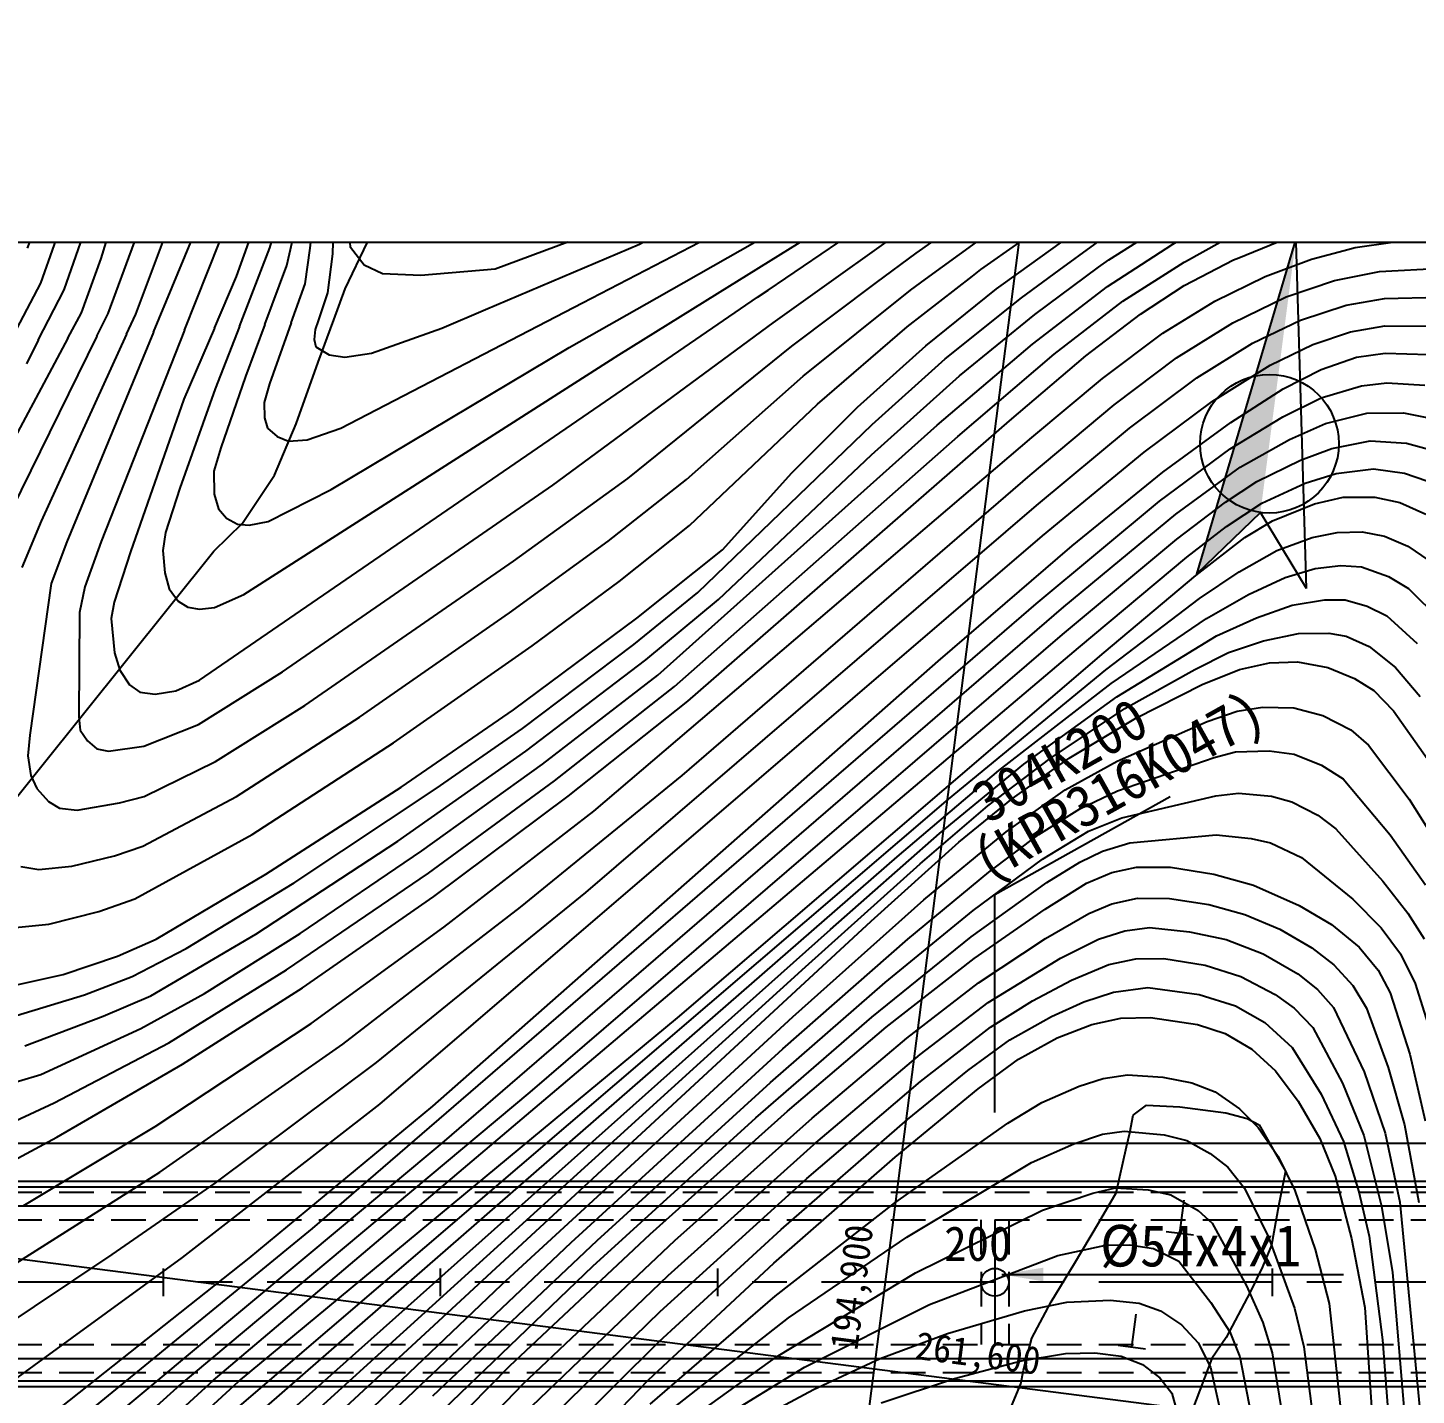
# Model space of a CAD drawing. Header units: millimetres. Extents: x 5990 to 6786, y 1103 to 1809.
# Drawn here: x 6605.6 to 6705.8, y 1474.3 to 1572.9 of the extents above; entities that cross this region are included whole.
import ezdxf
from ezdxf.enums import TextEntityAlignment as Align
from ezdxf.xclip import XClip

# ---------------------------------------------------------------- set-up
doc = ezdxf.new("R2010")
doc.units = ezdxf.units.MM
doc.header["$LTSCALE"] = 10
doc.header["$MEASUREMENT"] = 0
doc.header["$XCLIPFRAME"] = 2
doc.linetypes.add('CENTER', pattern=[2, 1.25, -0.25, 0.25, -0.25])
doc.linetypes.add('HIDDEN', pattern=[0.375, 0.25, -0.125])
doc.layers.add('TX-PAPR', color=2, linetype='Continuous', plot=False)
doc.layers.add('TZ-BASE', color=253, linetype='Continuous')
doc.layers.add('TZ-CABL', color=4, linetype='Continuous')
doc.styles.add('HANA', font='GulimChe.ttf')
doc.styles.get("Standard").update_dxf_attribs({"font": 'GulimChe.ttf'})
doc.linetypes.add('ZIGZAG', pattern='A,0.0001,-0.2,[131,ltypeshp.shx,S=0.2,R=0,X=-0.2,Y=0],-0.4,[131,ltypeshp.shx,S=0.2,R=180,X=0.2,Y=0],-0.2', length=0.8001)
doc.dimstyles.get("Standard").update_dxf_attribs({"dimtxt": 0.18, "dimasz": 0.18, "dimexe": 0.18, "dimexo": 0.0625, "dimgap": 0.09, "dimtad": 0, "dimtih": 1, "dimtoh": 1, "dimdec": 4, "dimzin": 0, "dimdsep": 46, "dimtxsty": 'Standard', "dimcen": 0.09, "dimadec": 0, "dimazin": 0, "dimtfac": 1, "dimtdec": 4, "dimtofl": 0, "dimtmove": 0, "dimatfit": 3, "dimfxl": 0, "dimtolj": 1, "dimtzin": 0, "dimarcsym": 0})

# ---------------------------------------------------------------- blocks, each defined once
blk = doc.blocks.new('JD-FJFJ6DGDH3')
at = {"layer": 'TZ-BASE'}
for p, q in [((569.62, -175), (614.64, 175.35)), ((532.16, 74.84, 157), (537.43, 91.45, 157)), ((570.27, 70.63, 147), (606.68, 89.49, 147)), ((528.29, 74.29, 159), (532.26, 86.58, 159)), ((575.62, 71, 148), (595.64, 82.31, 148)), ((530.23, 74.56, 158), (532.77, 81.84, 158)), ((574.36, 74.87, 146), (589.24, 81.75, 146)), ((580, 71.3, 149), (593.41, 79.61, 149)), ((607.21, 74.87, 156), (613.86, 79.16, 156)), ((594.32, 74.22, 152), (600.51, 78.46, 152)), ((553.53, 74.63, 145), (553.22, 77.68, 145)), ((583.65, 71.55, 150), (592.91, 77.83, 150)), ((599, 73.04, 154), (605.28, 77.43, 154)), ((608.22, 73.73, 157), (614.82, 77.88, 157)), ((539.31, 68.51, 152), (542.47, 76.12, 152)), ((541.56, 68.66, 151), (544.61, 76.37, 151)), ((545.31, 72.53, 150), (546.76, 76.62, 150)), ((547.7, 74.59, 149), (548.3, 76.54, 149)), ((548.94, 73.31, 148), (549.68, 76.56, 148)), ((550.61, 74.57, 147), (550.9, 76.8, 147)), ((552.3, 77.01, 146), (552.23, 74.17, 146)), ((574.17, 76.84, 145), (563.97, 73.06, 145)), ((595, 72.33, 153), (600.33, 76.19, 153)), ((601.74, 72.79, 155), (606.87, 76.49, 155)), ((612.83, 74.86, 158), (615.9, 76.64, 158)), ((535.53, 73.82, 155), (536.03, 75.38, 155)), ((536.04, 69.87, 154), (538.18, 75.63, 154)), ((538.04, 69.82, 153), (540.32, 75.88, 153)), ((553.14, 71.65, 143.49), (555.15, 75.86, 143.49)), ((587.72, 71.83, 151), (593.52, 75.97, 151)), ((613.75, 73.62, 159), (616.66, 75.22, 159)), ((621.74, 75.34), (614.55, 51.07)), ((617.6, 73.88, 160), (621.24, 75.35, 160)), ((622.48, 50.04), (621.74, 75.34)), ((531.18, 72.04, 157), (532.16, 74.84, 157)), ((532.86, 71.56, 156), (534.1, 75.11, 156)), ((545.51, 68.93, 149), (547.7, 74.59, 149)), ((550.25, 72.01, 147), (550.61, 74.57, 147)), ((552.23, 74.17, 146), (551.86, 71.36, 146)), ((554.52, 73.35, 145), (553.53, 74.63, 145)), ((563.26, 70.15, 146), (574.36, 74.87, 146)), ((591.47, 72.09, 152), (594.32, 74.22, 152)), ((604.64, 72.99, 156), (607.21, 74.87, 156)), ((610.58, 73.4, 158), (612.83, 74.86, 158)), ((622.84, 73.78, 161), (625.21, 74.4, 161)), ((625.21, 74.4, 161), (626, 74.61, 161)), ((626, 74.61, 161), (629.27, 75.08, 161)), ((534.12, 69.91, 155), (535.53, 73.82, 155)), ((547.35, 69.06, 148), (548.94, 73.31, 148)), ((555.83, 72.72, 145), (554.52, 73.35, 145)), ((602.88, 69.78, 157), (607.48, 73.19, 157)), ((607.48, 73.19, 157), (608.22, 73.73, 157)), ((608.13, 71.8, 158), (610.58, 73.4, 158)), ((609.23, 70.74, 159), (613.67, 73.57, 159)), ((613.66, 71.87, 160), (617.22, 73.73, 160)), ((613.67, 73.57, 159), (613.75, 73.62, 159)), ((617.22, 73.73, 160), (617.6, 73.88, 160)), ((619.5, 72.53, 161), (622.84, 73.78, 161)), ((627.74, 72.9, 162), (632.25, 73.13, 162)), ((543.71, 68.81, 150), (545.31, 72.53, 150)), ((558.59, 72.59, 145), (555.83, 72.72, 145)), ((563.97, 73.06, 145), (558.59, 72.59, 145)), ((593.68, 68.89, 154), (598.39, 72.56, 154)), ((593.92, 71.55, 153), (595, 72.33, 153)), ((598.39, 72.56, 154), (599, 73.04, 154)), ((600.12, 71.63, 155), (601.74, 72.79, 155)), ((601.92, 71, 156), (604.64, 72.99, 156)), ((615.87, 70.76, 161), (619.5, 72.53, 161)), ((621.01, 71.05, 162), (624.5, 72.25, 162)), ((624.5, 72.25, 162), (627.74, 72.9, 162)), ((528.95, 67.79, 157), (531.18, 72.04, 157)), ((531, 67.94, 156), (532.86, 71.56, 156)), ((549.25, 69.19, 147), (550.25, 72.01, 147)), ((551.86, 71.36, 146), (551.19, 69.32, 146)), ((552.31, 69.4, 143.49), (553.14, 71.65, 143.49)), ((572.87, 66.88, 149), (580, 71.3, 149)), ((582.88, 71.03, 150), (583.65, 71.55, 150)), ((584.01, 69.19, 151), (587.72, 71.83, 151)), ((585.37, 67.51, 152), (591.47, 72.09, 152)), ((586.17, 65.35, 153), (593.92, 71.55, 153)), ((595.02, 67.54, 155), (600.12, 71.63, 155)), ((602.72, 67.65, 158), (608.13, 71.8, 158)), ((610.5, 69.82, 160), (613.66, 71.87, 160)), ((542.63, 43.41, 150), (582.88, 71.03, 150)), ((552.83, 61.6, 147), (570.27, 70.63, 147)), ((560.11, 68.81, 146), (563.26, 70.15, 146)), ((569.29, 67.42, 148), (575.62, 71, 148)), ((596.43, 66.6, 156), (601.92, 71, 156)), ((604.29, 66.92, 159), (609.23, 70.74, 159)), ((612.13, 68.45, 161), (615.87, 70.76, 161)), ((617.17, 69.19, 162), (621.01, 71.05, 162)), ((622.06, 69.38, 163), (625.34, 70.47, 163)), ((625.34, 70.47, 163), (628.12, 70.95, 163)), ((628.12, 70.95, 163), (632.08, 71.03, 163)), ((533.14, 68.08, 155), (534.12, 69.91, 155)), ((535.23, 68.23, 154), (536.04, 69.87, 154)), ((537.37, 68.37, 153), (538.04, 69.82, 153)), ((549.25, 69.19, 147), (547.69, 64.79, 147)), ((551.19, 69.32, 146), (550.98, 68.7, 146)), ((551.19, 66.34, 143.49), (552.31, 69.4, 143.49)), ((568.13, 57.49, 151), (584.01, 69.19, 151)), ((597.46, 65.37, 157), (602.88, 69.78, 157)), ((606.56, 66.81, 160), (610.5, 69.82, 160)), ((613.11, 66.66, 162), (617.17, 69.19, 162)), ((618.6, 67.71, 163), (622.06, 69.38, 163)), ((535.23, 68.23, 154), (529.1, 55.75, 154)), ((537.37, 68.37, 153), (531.21, 54.89, 153)), ((539.31, 68.51, 152), (533.05, 53.39, 152)), ((541.56, 68.66, 151), (535.53, 53.42, 151)), ((543.71, 68.81, 150), (541.51, 63.68, 150)), ((545.51, 68.93, 149), (543.77, 64.42, 149)), ((547.35, 69.06, 148), (545.96, 65.32, 148)), ((550.98, 68.7, 146), (550.9, 67.98, 146)), ((555.03, 67, 146), (560.11, 68.81, 146)), ((587.21, 63.33, 154), (593.68, 68.89, 154)), ((607.77, 65.17, 161), (612.13, 68.45, 161)), ((622.94, 67.63, 164), (625.66, 68.55, 164)), ((625.66, 68.55, 164), (628.13, 68.96, 164)), ((628.13, 68.96, 164), (631.7, 68.94, 164)), ((533.14, 68.08, 155), (526.5, 55.7, 155)), ((531, 67.94, 156), (530.14, 66.24, 156)), ((550.9, 67.98, 146), (551.03, 67.46, 146)), ((551.03, 67.46, 146), (551.99, 66.87, 146)), ((552.12, 57.17, 148), (569.29, 67.42, 148)), ((573.54, 57.97, 152), (585.37, 67.51, 152)), ((590.09, 63.11, 155), (595.02, 67.54, 155)), ((595.83, 61.81, 158), (602.72, 67.65, 158)), ((614.58, 65.22, 163), (618.6, 67.71, 163)), ((619.87, 66.14, 164), (622.94, 67.63, 164)), ((545.84, 49.59, 149), (572.87, 66.88, 149)), ((549.6, 61.91, 143.49), (551.19, 66.34, 143.49)), ((551.99, 66.87, 146), (553.11, 66.7, 146)), ((553.11, 66.7, 146), (555.03, 67, 146)), ((591.16, 61.86, 156), (596.43, 66.6, 156)), ((597.33, 61, 159), (604.29, 66.92, 159)), ((601.06, 62.13, 160), (606.56, 66.81, 160)), ((608.6, 63.27, 162), (613.11, 66.66, 162)), ((615.67, 63.51, 164), (619.87, 66.14, 164)), ((623.54, 65.81, 165), (626.1, 66.7, 165)), ((626.1, 66.7, 165), (628.17, 67.01, 165)), ((628.17, 67.01, 165), (631.29, 66.9, 165)), ((545.96, 65.32, 148), (544.16, 60.18, 148)), ((577.76, 57.88, 153), (586.17, 65.35, 153)), ((591.11, 59.67, 157), (597.46, 65.37, 157)), ((602.68, 60.91, 161), (607.77, 65.17, 161)), ((609.72, 61.59, 163), (614.58, 65.22, 163)), ((620.81, 64.42, 165), (623.54, 65.81, 165)), ((543.77, 64.42, 149), (541.21, 57.27, 149)), ((547.69, 64.79, 147), (547.29, 63.44, 147)), ((617.02, 62, 165), (620.81, 64.42, 165)), ((623.55, 63.77, 166), (626.46, 64.64, 166)), ((626.46, 64.64, 166), (628.27, 64.87, 166)), ((628.27, 64.87, 166), (631.02, 64.7, 166)), ((541.51, 63.68, 150), (537.65, 52.67, 150)), ((547.29, 63.44, 147), (547.31, 62.34, 147)), ((577.98, 54.57, 154), (587.21, 63.33, 154)), ((585.36, 58.37, 155), (590.09, 63.11, 155)), ((602.55, 58.21, 162), (608.6, 63.27, 162)), ((610.77, 59.87, 164), (615.67, 63.51, 164)), ((620.78, 62.42, 166), (623.55, 63.77, 166)), ((547.31, 62.34, 147), (547.54, 61.58, 147)), ((577.86, 41.91, 160), (601.06, 62.13, 160)), ((616.98, 60.1, 166), (620.78, 62.42, 166)), ((623.86, 61.92, 167), (626.83, 62.67, 167)), ((626.83, 62.67, 167), (629.48, 62.69, 167)), ((629.48, 62.69, 167), (632.89, 62.02, 167)), ((547.54, 61.58, 147), (548.24, 60.98, 147)), ((548.03, 58.2, 143.49), (549.6, 61.91, 143.49)), ((550.39, 60.76, 147), (552.83, 61.6, 147)), ((575.69, 43.78, 158), (595.83, 61.81, 158)), ((578.58, 49.73, 156), (591.16, 61.86, 156)), ((603.01, 56.02, 163), (609.72, 61.59, 163)), ((612.13, 58.41, 165), (617.02, 62, 165)), ((621.25, 60.77, 167), (623.86, 61.92, 167)), ((544.16, 60.18, 148), (543.67, 58.49, 148)), ((548.24, 60.98, 147), (549.05, 60.66, 147)), ((549.05, 60.66, 147), (550.39, 60.76, 147)), ((571.08, 33.96, 161), (602.68, 60.91, 161)), ((576.9, 42.96, 159), (597.33, 61, 159)), ((611.89, 56.33, 166), (616.98, 60.1, 166)), ((617.69, 58.77, 167), (621.25, 60.77, 167)), ((622.04, 59.29, 168), (624.31, 60.13, 168)), ((624.31, 60.13, 168), (627.07, 60.67, 168)), ((627.07, 60.67, 168), (629.69, 60.52, 168)), ((629.69, 60.52, 168), (632.91, 59.63, 168)), ((80, 59.47), (700, -20.2)), ((580.07, 49.23, 157), (591.11, 59.67, 157)), ((603.44, 53.82, 164), (610.77, 59.87, 164)), ((618.91, 57.74, 168), (622.04, 59.29, 168)), ((543.67, 58.49, 148), (543.7, 56.83, 148)), ((545.74, 54.74, 143.49), (548.03, 58.2, 143.49)), ((577.45, 36.54, 162), (602.55, 58.21, 162)), ((580.36, 52.82, 155), (585.36, 58.37, 155)), ((605.59, 53.11, 165), (612.13, 58.41, 165)), ((613.05, 55.38, 167), (617.69, 58.77, 167)), ((622.38, 57.62, 169), (624.63, 58.33, 169)), ((624.63, 58.33, 169), (627.32, 58.65, 169)), ((627.32, 58.65, 169), (629.56, 58.35, 169)), ((629.56, 58.35, 169), (632, 57.5, 169)), ((541.21, 57.27, 149), (540.17, 54.06, 149)), ((547.58, 54.86, 148), (552.12, 57.17, 148)), ((548.61, 44.01, 151), (568.13, 57.49, 151)), ((565.27, 51.99, 152), (573.54, 57.97, 152)), ((572.12, 53.45, 153), (577.76, 57.88, 153)), ((616.65, 56.26, 168), (618.91, 57.74, 168)), ((619.26, 56.19, 169), (622.38, 57.62, 169)), ((543.7, 56.83, 148), (544.01, 55.77, 148)), ((602.98, 48.93, 166), (611.89, 56.33, 166)), ((613.14, 53.59, 168), (616.65, 56.26, 168)), ((616.71, 54.51, 169), (619.26, 56.19, 169)), ((620.03, 54.91, 170), (623.07, 56.13, 170)), ((623.07, 56.13, 170), (625.13, 56.62, 170)), ((625.13, 56.62, 170), (627.42, 56.62, 170)), ((627.42, 56.62, 170), (629.21, 56.24, 170)), ((629.21, 56.24, 170), (631.08, 55.38, 170)), ((544.01, 55.77, 148), (544.58, 55.09, 148)), ((544.58, 55.09, 148), (545.37, 54.68, 148)), ((570.51, 28.1, 163), (603.01, 56.02, 163)), ((604.97, 48.7, 167), (613.05, 55.38, 167)), ((619.16, 55.51), (614.55, 51.07)), ((622.48, 50.04), (619.16, 55.51)), ((531.21, 54.89, 153), (529.81, 51.55, 153)), ((543.66, 52.73, 143.49), (545.74, 54.74, 143.49)), ((545.37, 54.68, 148), (546.21, 54.59, 148)), ((546.21, 54.59, 148), (547.58, 54.86, 148)), ((572.91, 50.53, 154), (577.98, 54.57, 154)), ((613.85, 52.29, 169), (616.71, 54.51, 169)), ((618.04, 53.7, 170), (620.03, 54.91, 170)), ((624.69, 54.07, 171), (626.49, 54.12, 171)), ((626.49, 54.12, 171), (628.1, 53.81, 171)), ((533.05, 53.39, 152), (531.94, 50.4, 152)), ((535.53, 53.42, 151), (534.36, 50.15, 151)), ((540.17, 54.06, 149), (539.99, 52.77, 149)), ((555.63, 12.84, 164), (603.44, 53.82, 164)), ((565, 48.27, 153), (572.12, 53.45, 153)), ((595.92, 44.79, 165), (605.59, 53.11, 165)), ((604.89, 46.7, 168), (613.14, 53.59, 168)), ((614.49, 50.96, 170), (618.04, 53.7, 170)), ((620.35, 52.76, 171), (622.9, 53.7, 171)), ((622.9, 53.7, 171), (624.69, 54.07, 171)), ((628.1, 53.81, 171), (629.79, 53.08, 171)), ((518.22, 20.99, 143.49), (543.66, 52.73, 143.49)), ((537.65, 52.67, 150), (536.48, 49.04, 150)), ((539.99, 52.77, 149), (540.12, 51.16, 149)), ((574.17, 47.88, 155), (580.36, 52.82, 155)), ((606.04, 45.76, 169), (613.85, 52.29, 169)), ((617.63, 51.23, 171), (620.35, 52.76, 171)), ((629.79, 53.08, 171), (631.3, 52.05, 171)), ((540.12, 51.16, 149), (540.45, 50.01, 149)), ((550.23, 41.6, 152), (565.27, 51.99, 152)), ((614.77, 49.31, 171), (617.63, 51.23, 171)), ((620.95, 50.83, 172), (623.12, 51.46, 172)), ((623.12, 51.46, 172), (624.96, 51.68, 172)), ((624.96, 51.68, 172), (626.44, 51.59, 172)), ((626.44, 51.59, 172), (628.39, 50.9, 172)), ((531.94, 50.4, 152), (530.38, 39.46, 152)), ((534.36, 50.15, 151), (533.98, 48.3, 151)), ((566.63, 45.89, 154), (572.91, 50.53, 154)), ((607.88, 45.41, 170), (614.49, 50.96, 170)), ((618.3, 49.6, 172), (620.95, 50.83, 172)), ((628.39, 50.9, 172), (629.84, 50.02, 172)), ((540.45, 50.01, 149), (541.09, 49.12, 149)), ((541.09, 49.12, 149), (541.79, 48.68, 149)), ((543.71, 48.66, 149), (545.84, 49.59, 149)), ((573.96, 45.98, 156), (578.58, 49.73, 156)), ((574.82, 44.88, 157), (580.07, 49.23, 157)), ((608.01, 44.17, 171), (614.77, 49.31, 171)), ((615.26, 47.86, 172), (618.3, 49.6, 172)), ((621.46, 48.83, 173), (623.77, 49.21, 173)), ((623.77, 49.21, 173), (625.27, 49.22, 173)), ((625.27, 49.22, 173), (626.86, 48.75, 173)), ((629.84, 50.02, 172), (632.09, 47.79, 172)), ((533.98, 48.3, 151), (533.92, 40.78, 151)), ((536.48, 49.04, 150), (536.27, 47.87, 150)), ((541.79, 48.68, 149), (542.64, 48.53, 149)), ((542.64, 48.53, 149), (543.71, 48.66, 149)), ((550.77, 3.87, 166), (602.98, 48.93, 166)), ((554.16, 40.75, 153), (565, 48.27, 153)), ((560.13, 10.03, 167), (604.97, 48.7, 167)), ((618.88, 47.92, 173), (621.46, 48.83, 173)), ((626.86, 48.75, 173), (628.27, 48.06, 173)), ((536.27, 47.87, 150), (536.49, 45.38, 150)), ((565.28, 41.27, 155), (574.17, 47.88, 155)), ((608.4, 43.18, 172), (615.26, 47.86, 172)), ((616, 46.61, 173), (618.88, 47.92, 173)), ((628.27, 48.06, 173), (630.47, 46.07, 173)), ((566.49, 13.7, 168), (604.89, 46.7, 168)), ((608.8, 42.21, 173), (616, 46.61, 173)), ((616.86, 45.41, 174), (619.39, 46.26, 174)), ((619.39, 46.26, 174), (621.9, 46.78, 174)), ((621.9, 46.78, 174), (624.09, 46.81, 174)), ((624.09, 46.81, 174), (625.34, 46.58, 174)), ((625.34, 46.58, 174), (627.01, 45.85, 174)), ((536.49, 45.38, 150), (536.88, 44.15, 150)), ((543.64, -7.07, 169), (606.04, 45.76, 169)), ((556.62, 38.9, 154), (566.63, 45.89, 154)), ((565.92, 39.94, 156), (573.96, 45.98, 156)), ((577.1, 19.07, 170), (607.88, 45.41, 170)), ((614.44, 44.19, 174), (616.86, 45.41, 174)), ((627.01, 45.85, 174), (628.9, 44.34, 174)), ((536.88, 44.15, 150), (537.59, 43.09, 150)), ((559.45, 12.71, 165), (595.92, 44.79, 165)), ((566.18, 38.31, 157), (574.82, 44.88, 157)), ((596.65, 34.84, 171), (608.01, 44.17, 171)), ((609.38, 41.38, 174), (614.44, 44.19, 174)), ((614.95, 43.11, 175), (617.64, 44.19, 175)), ((617.64, 44.19, 175), (619.81, 44.67, 175)), ((619.81, 44.67, 175), (621.84, 44.74, 175)), ((621.84, 44.74, 175), (624.02, 44.34, 175)), ((624.02, 44.34, 175), (625.95, 43.54, 175)), ((628.9, 44.34, 174), (630.68, 42.23, 174)), ((537.59, 43.09, 150), (538.33, 42.55, 150)), ((540.93, 42.66, 150), (542.63, 43.41, 150)), ((542.57, 40.21, 151), (548.61, 44.01, 151)), ((567.37, 37.35, 158), (575.69, 43.78, 158)), ((600.29, 36.91, 172), (608.4, 43.18, 172)), ((610.18, 40.68, 175), (614.95, 43.11, 175)), ((625.95, 43.54, 175), (627.33, 42.67, 175)), ((538.33, 42.55, 150), (539.44, 42.4, 150)), ((539.44, 42.4, 150), (540.93, 42.66, 150)), ((568.24, 36.16, 159), (576.9, 42.96, 159)), ((602.1, 37.37, 173), (608.8, 42.21, 173)), ((627.33, 42.67, 175), (628.75, 41.21, 175)), ((543.79, 37.56, 152), (550.23, 41.6, 152)), ((557.17, 35.71, 155), (565.28, 41.27, 155)), ((569.23, 35.05, 160), (577.86, 41.91, 160)), ((604, 37.77, 174), (609.38, 41.38, 174)), ((615.33, 40.43, 176), (617.49, 41.19, 176)), ((617.49, 41.19, 176), (619.3, 41.48, 176)), ((619.3, 41.48, 176), (621.58, 41.42, 176)), ((621.58, 41.42, 176), (623.67, 40.88, 176)), ((628.75, 41.21, 175), (631.19, 37.77, 175)), ((533.92, 40.78, 151), (534.03, 39.81, 151)), ((538.61, 38.65, 151), (542.57, 40.21, 151)), ((545.31, 35.03, 153), (554.16, 40.75, 153)), ((605.37, 37.8, 175), (610.18, 40.68, 175)), ((608.82, 37.58, 176), (615.33, 40.43, 176)), ((623.67, 40.88, 176), (625.68, 39.83, 176)), ((530.38, 39.46, 152), (530.25, 37.95, 152)), ((534.03, 39.81, 151), (534.54, 39.04, 151)), ((559.71, 35.61, 156), (565.92, 39.94, 156)), ((625.68, 39.83, 176), (626.96, 38.73, 176)), ((534.54, 39.04, 151), (535.23, 38.47, 151)), ((535.23, 38.47, 151), (536.06, 38.29, 151)), ((536.06, 38.29, 151), (538.61, 38.65, 151)), ((546.43, 32.3, 154), (556.62, 38.9, 154)), ((556.93, 31.81, 157), (566.18, 38.31, 157)), ((615.82, 37.84, 177), (617.37, 38.26, 177)), ((617.37, 38.26, 177), (619.79, 38.33, 177)), ((619.79, 38.33, 177), (621.59, 38.08, 177)), ((621.59, 38.08, 177), (623.56, 37.29, 177)), ((626.96, 38.73, 176), (629.89, 34.84, 176)), ((530.25, 37.95, 152), (530.47, 36.54, 152)), ((538.63, 35.04, 152), (543.79, 37.56, 152)), ((558.68, 31.1, 158), (567.37, 37.35, 158)), ((596.01, 32.37, 173), (602.1, 37.37, 173)), ((599.5, 34.35, 174), (604, 37.77, 174)), ((601.28, 34.89, 175), (605.37, 37.8, 175)), ((605.07, 35.5, 176), (608.82, 37.58, 176)), ((608.84, 35.43, 177), (615.82, 37.84, 177)), ((623.56, 37.29, 177), (625.12, 36.3, 177)), ((530.47, 36.54, 152), (530.89, 35.6, 152)), ((559.15, 29.51, 159), (568.24, 36.16, 159)), ((565.78, 27.04, 162), (577.45, 36.54, 162)), ((592.95, 30.68, 172), (600.29, 36.91, 172)), ((625.12, 36.3, 177), (628.51, 32.26, 177)), ((530.89, 35.6, 152), (531.74, 34.66, 152)), ((547.42, 29.43, 155), (557.17, 35.71, 155)), ((549.45, 28.8, 156), (559.71, 35.61, 156)), ((600.81, 32.49, 176), (605.07, 35.5, 176)), ((606.13, 34.13, 177), (608.84, 35.43, 177)), ((609.16, 33.5, 178), (615.95, 35.08, 178)), ((615.95, 35.08, 178), (617.58, 35.28, 178)), ((617.58, 35.28, 178), (619.95, 35.06, 178)), ((619.95, 35.06, 178), (621.43, 34.65, 178)), ((531.74, 34.66, 152), (532.54, 34.19, 152)), ((532.54, 34.19, 152), (533.8, 34.04, 152)), ((533.8, 34.04, 152), (536.86, 34.57, 152)), ((536.86, 34.57, 152), (538.63, 35.04, 152)), ((538.54, 31.45, 153), (545.31, 35.03, 153)), ((545.17, -9.23, 171), (596.65, 34.84, 171)), ((559.53, 27.81, 160), (569.23, 35.05, 160)), ((594.61, 30.18, 174), (599.5, 34.35, 174)), ((597.41, 31.73, 175), (601.28, 34.89, 175)), ((603.18, 32.29, 177), (606.13, 34.13, 177)), ((621.43, 34.65, 178), (623.31, 33.68, 178)), ((629.89, 34.84, 176), (632.72, 30.32, 176)), ((560.26, 25.6, 161), (571.08, 33.96, 161)), ((606.77, 32.52, 178), (609.16, 33.5, 178)), ((623.31, 33.68, 178), (624.61, 32.7, 178)), ((537.97, 27.65, 154), (546.43, 32.3, 154)), ((588.15, 25.44, 173), (596.01, 32.37, 173)), ((594.89, 27.58, 176), (600.81, 32.49, 176)), ((599.56, 29.57, 177), (603.18, 32.29, 177)), ((603.43, 30.52, 178), (606.77, 32.52, 178)), ((609.73, 31.69, 179), (615.97, 32.27, 179)), ((615.97, 32.27, 179), (618.5, 32.01, 179)), ((624.61, 32.7, 178), (627.98, 28.92, 178)), ((628.51, 32.26, 177), (631.07, 28.66, 177)), ((536.5, 30.76, 153), (538.54, 31.45, 153)), ((546.7, 25.1, 157), (556.93, 31.81, 157)), ((549.9, 25.16, 158), (558.68, 31.1, 158)), ((591.07, 26.03, 175), (597.41, 31.73, 175)), ((606.13, 30.29, 179), (607.77, 31.09, 179)), ((607.77, 31.09, 179), (609.73, 31.69, 179)), ((618.5, 32.01, 179), (619.88, 31.7, 179)), ((619.88, 31.7, 179), (622.12, 30.64, 179)), ((533.41, 30.01, 153), (536.5, 30.76, 153)), ((546.72, -9.61, 172), (592.95, 30.68, 172)), ((586.35, 22.75, 174), (594.61, 30.18, 174)), ((598.45, 26.82, 178), (603.43, 30.52, 178)), ((603.75, 28.82, 179), (606.13, 30.29, 179)), ((622.12, 30.64, 179), (625.82, 27.63, 179)), ((529.75, 29.97, 153), (531.05, 29.77, 153)), ((531.05, 29.77, 153), (533.41, 30.01, 153)), ((539.5, 24.74, 155), (547.42, 29.43, 155)), ((548.9, 22.52, 159), (559.15, 29.51, 159)), ((593.72, 24.75, 177), (599.56, 29.57, 177)), ((606.61, 28.77, 180), (608.44, 29.54, 180)), ((608.44, 29.54, 180), (610.22, 29.94, 180)), ((610.22, 29.94, 180), (612.68, 29.93, 180)), ((612.68, 29.93, 180), (615.81, 29.44, 180)), ((615.81, 29.44, 180), (618.67, 28.64, 180)), ((541.68, 24.06, 156), (549.45, 28.8, 156)), ((555.39, 15.84, 163), (570.51, 28.1, 163)), ((598.3, 24.9, 179), (603.75, 28.82, 179)), ((603.64, 26.91, 180), (606.61, 28.77, 180)), ((618.67, 28.64, 180), (621.96, 27.16, 180)), ((627.98, 28.92, 178), (629.79, 26.61, 178)), ((535.37, 26.74, 154), (537.97, 27.65, 154)), ((550.05, 21.24, 160), (559.53, 27.81, 160)), ((552.97, 17.18, 162), (565.78, 27.04, 162)), ((585.44, 19.14, 176), (594.89, 27.58, 176)), ((606.78, 26.6, 181), (608.45, 27.28, 181)), ((608.45, 27.28, 181), (610.3, 27.69, 181)), ((610.3, 27.69, 181), (612.6, 27.68, 181)), ((612.6, 27.68, 181), (615.43, 27.25, 181)), ((615.43, 27.25, 181), (618.03, 26.53, 181)), ((621.96, 27.16, 180), (624.28, 25.81, 180)), ((625.82, 27.63, 179), (627.86, 25.55, 179)), ((531.77, 25.83, 154), (535.37, 26.74, 154)), ((592.08, 21.62, 178), (598.45, 26.82, 178)), ((598.51, 23.34, 180), (603.64, 26.91, 180)), ((603.66, 24.8, 181), (606.78, 26.6, 181)), ((618.03, 26.53, 181), (620.56, 25.46, 181)), ((629.79, 26.61, 178), (630.98, 24.76, 178)), ((528.63, 25.51, 154), (531.77, 25.83, 154)), ((539.12, 20.66, 157), (546.7, 25.1, 157)), ((542.98, 20.83, 158), (549.9, 25.16, 158)), ((546.74, -11.47, 173), (588.15, 25.44, 173)), ((550.3, -11.63, 175), (591.07, 26.03, 175)), ((550.69, 18.67, 161), (560.26, 25.6, 161)), ((607.47, 24.75, 182), (609.38, 25.35, 182)), ((609.38, 25.35, 182), (611.15, 25.58, 182)), ((611.15, 25.58, 182), (614.04, 25.28, 182)), ((614.04, 25.28, 182), (616.69, 24.71, 182)), ((620.56, 25.46, 181), (622.87, 24.12, 181)), ((624.28, 25.81, 180), (626.28, 24.16, 180)), ((627.86, 25.55, 179), (629.26, 23.68, 179)), ((536.71, 23.52, 155), (539.5, 24.74, 155)), ((537.78, 22.04, 156), (541.68, 24.06, 156)), ((584.71, 16.83, 177), (593.72, 24.75, 177)), ((591.12, 19.12, 179), (598.3, 24.9, 179)), ((598.82, 21.6, 181), (603.66, 24.8, 181)), ((604.73, 23.38, 182), (607.47, 24.75, 182)), ((616.69, 24.71, 182), (619.36, 23.68, 182)), ((622.87, 24.12, 181), (624.46, 22.89, 181)), ((626.28, 24.16, 180), (627.66, 22.5, 180)), ((532.79, 22.19, 155), (536.71, 23.52, 155)), ((592.17, 18.39, 180), (598.51, 23.34, 180)), ((599.51, 20.17, 182), (604.73, 23.38, 182)), ((608.22, 22.91, 183), (610.17, 23.33, 183)), ((610.17, 23.33, 183), (612.19, 23.34, 183)), ((612.19, 23.34, 183), (615.17, 22.87, 183)), ((619.36, 23.68, 182), (621.85, 22.25, 182)), ((629.26, 23.68, 179), (630.33, 21.55, 179)), ((529.33, 21.43, 155), (532.79, 22.19, 155)), ((534.34, 20.73, 156), (537.78, 22.04, 156)), ((540.41, 17.26, 159), (548.9, 22.52, 159)), ((548.59, -11.5, 174), (586.35, 22.75, 174)), ((605.52, 21.78, 183), (608.22, 22.91, 183)), ((615.17, 22.87, 183), (617.74, 22.05, 183)), ((617.74, 22.05, 183), (620.23, 20.75, 183)), ((621.85, 22.25, 182), (623.27, 21.1, 182)), ((624.46, 22.89, 181), (625.82, 21.41, 181)), ((627.66, 22.5, 180), (628.53, 20.86, 180)), ((541.41, 15.73, 160), (550.05, 21.24, 160)), ((583.82, 14.4, 178), (592.08, 21.62, 178)), ((593.65, 17.6, 181), (598.82, 21.6, 181)), ((602.71, 20.29, 183), (605.52, 21.78, 183)), ((608.56, 20.93, 184), (611.04, 21.25, 184)), ((611.04, 21.25, 184), (614.73, 20.75, 184)), ((623.27, 21.1, 182), (624.44, 19.81, 182)), ((625.82, 21.41, 181), (626.8, 19.76, 181)), ((630.33, 21.55, 179), (631.73, 17.03, 179)), ((529.43, 19.23, 156), (534.34, 20.73, 156)), ((535.69, 19.18, 157), (539.12, 20.66, 157)), ((538.4, 18.31, 158), (542.98, 20.83, 158)), ((594.61, 16.42, 182), (599.51, 20.17, 182)), ((599.69, 18.39, 183), (602.71, 20.29, 183)), ((604.09, 19.16, 184), (606.41, 20.22, 184)), ((606.41, 20.22, 184), (608.56, 20.93, 184)), ((614.73, 20.75, 184), (617.35, 19.93, 184)), ((620.23, 20.75, 183), (621.59, 19.76, 183)), ((628.53, 20.86, 180), (629.93, 16.44, 180)), ((530.03, 17.04, 157), (535.69, 19.18, 157)), ((545.44, -7.15, 170), (577.1, 19.07, 170)), ((564.44, -0.17, 176), (585.44, 19.14, 176)), ((582.77, 11.85, 179), (591.12, 19.12, 179)), ((601.08, 17.48, 184), (604.09, 19.16, 184)), ((607.01, 18.58, 185), (609.1, 19.04, 185)), ((609.1, 19.04, 185), (611.24, 19.09, 185)), ((611.24, 19.09, 185), (614.62, 18.58, 185)), ((617.35, 19.93, 184), (619.47, 18.72, 184)), ((621.59, 19.76, 183), (622.95, 18.37, 183)), ((624.44, 19.81, 182), (626.64, 15.17, 182)), ((626.8, 19.76, 181), (628.38, 15.49, 181)), ((531.19, 14.99, 158), (538.4, 18.31, 158)), ((539.43, 11.22, 161), (550.69, 18.67, 161)), ((585.05, 12.33, 180), (592.17, 18.39, 180)), ((594.65, 14.48, 183), (599.69, 18.39, 183)), ((604.49, 17.62, 185), (607.01, 18.58, 185)), ((614.62, 18.58, 185), (616.62, 17.95, 185)), ((619.47, 18.72, 184), (621.45, 16.94, 184)), ((622.95, 18.37, 183), (625.09, 14.36, 183)), ((532.14, 12.93, 159), (540.41, 17.26, 159)), ((539.77, 7.95, 162), (552.97, 17.18, 162)), ((586.82, 11.84, 181), (593.65, 17.6, 181)), ((598.06, 15.27, 184), (601.08, 17.48, 184)), ((601.72, 16.09, 185), (604.49, 17.62, 185)), ((616.62, 17.95, 185), (618.54, 16.8, 185)), ((569.43, 2.87, 177), (584.71, 16.83, 177)), ((586.95, 9.94, 182), (594.61, 16.42, 182)), ((598.8, 13.96, 185), (601.72, 16.09, 185)), ((618.54, 16.8, 185), (620.24, 15.24, 185)), ((621.45, 16.94, 184), (623.55, 13.56, 184)), ((629.93, 16.44, 180), (631.05, 11.63, 180)), ((532.35, 10.47, 160), (541.41, 15.73, 160)), ((543.77, 7.15, 163), (555.39, 15.84, 163)), ((593.71, 11.73, 184), (598.06, 15.27, 184)), ((620.24, 15.24, 185), (621.89, 13.06, 185)), ((626.64, 15.17, 182), (628.16, 10.74, 182)), ((628.38, 15.49, 181), (629.56, 11.34, 181)), ((527.42, 13.85, 158), (531.19, 14.99, 158)), ((571.32, 3.02, 178), (583.82, 14.4, 178)), ((586.44, 7.47, 183), (594.65, 14.48, 183)), ((603.38, 12.97, 186), (606.08, 14.15, 186)), ((606.08, 14.15, 186), (607.81, 14.7, 186)), ((607.81, 14.7, 186), (609.58, 14.96, 186)), ((609.58, 14.96, 186), (612.12, 14.79, 186)), ((612.12, 14.79, 186), (614.22, 14.39, 186)), ((614.22, 14.39, 186), (615.89, 13.72, 186)), ((625.09, 14.36, 183), (626.62, 10.58, 183)), ((541.01, -7.58, 168), (566.49, 13.7, 168)), ((592.81, 9.03, 185), (598.8, 13.96, 185)), ((615.89, 13.72, 186), (617.65, 12.51, 186)), ((621.89, 13.06, 185), (623.45, 10.36, 185)), ((623.55, 13.56, 184), (625.16, 10.14, 184)), ((519.51, 7.09, 159), (532.14, 12.93, 159)), ((541.4, 1.79, 164), (555.63, 12.84, 164)), ((546.22, 1.74, 165), (559.45, 12.71, 165)), ((575.15, 3.46, 180), (585.05, 12.33, 180)), ((600.94, 11.48, 186), (603.38, 12.97, 186)), ((609.75, 10.78, 193.58), (609.99, 12.06, 193.58)), ((609.99, 12.06, 193.58), (610.95, 12.77, 193.58)), ((610.95, 12.77, 193.58), (613.35, 12.65, 193.58)), ((613.35, 12.65, 193.58), (616.67, 12.22, 193.58)), ((616.67, 12.22, 193.58), (618.21, 11.81, 193.58)), ((617.65, 12.51, 186), (619, 11.17, 186)), ((529.9, 5.52, 161), (539.43, 11.22, 161)), ((571.01, 1.15, 179), (582.77, 11.85, 179)), ((576.92, 3, 181), (586.82, 11.84, 181)), ((584.58, 3.81, 184), (593.71, 11.73, 184)), ((592.79, 5.72, 186), (600.94, 11.48, 186)), ((618.21, 11.81, 193.58), (619.08, 11.35, 193.58)), ((619, 11.17, 186), (620.45, 9.06, 186)), ((619.08, 11.35, 193.58), (620.96, 8, 193.58)), ((629.56, 11.34, 181), (630.59, 5.75, 181)), ((523.66, 5.82, 160), (532.35, 10.47, 160)), ((534.81, -11.08, 167), (560.13, 10.03, 167)), ((605.7, 9.98, 187), (607.78, 10.67, 187)), ((607.78, 10.67, 187), (609.33, 10.89, 187)), ((609.33, 10.89, 187), (612.22, 10.62, 187)), ((609.51, 9.77, 193.58), (609.75, 10.78, 193.58)), ((612.22, 10.62, 187), (613.85, 10.22, 187)), ((613.85, 10.22, 187), (615.53, 9.28, 187)), ((623.45, 10.36, 185), (624.54, 7.66, 185)), ((625.16, 10.14, 184), (626.26, 6.52, 184)), ((626.62, 10.58, 183), (627.9, 5.49, 183)), ((628.16, 10.74, 182), (629.22, 5.77, 182)), ((700, 10), (80, 10)), ((700, 10), (80, 10)), ((576.44, 0.49, 182), (586.95, 9.94, 182)), ((584.06, 1.38, 185), (592.81, 9.03, 185)), ((602.65, 8.64, 187), (605.7, 9.98, 187)), ((608.75, 6.46, 193.58), (609.51, 9.77, 193.58)), ((615.53, 9.28, 187), (616.8, 8.29, 187)), ((620.45, 9.06, 186), (621.64, 6.62, 186)), ((593.65, 3.24, 187), (602.65, 8.64, 187)), ((616.8, 8.29, 187), (618.01, 6.79, 187)), ((80, 7.29), (700, 7.29)), ((527.87, 0.41, 162), (539.77, 7.95, 162)), ((536.33, 1.99, 163), (543.77, 7.15, 163)), ((575.86, -2.12, 183), (586.44, 7.47, 183)), ((620.96, 8, 193.58), (620.47, 5.48, 193.58)), ((624.54, 7.66, 185), (625.74, 3.16, 185)), ((80, 6.89), (700, 6.89)), ((603.43, 5.2, 188), (607.07, 6.43, 188)), ((607.07, 6.43, 188), (608.71, 6.81, 188)), ((607.48, 4.27, 193.58), (608.75, 6.46, 193.58)), ((608.71, 6.81, 188), (611.06, 6.66, 188)), ((611.06, 6.66, 188), (612.7, 6.31, 188)), ((612.7, 6.31, 188), (614.68, 5.18, 188)), ((618.01, 6.79, 187), (619.74, 3.24, 187)), ((621.64, 6.62, 186), (623.1, 2.37, 186)), ((626.26, 6.52, 184), (627, 3.33, 184)), ((584.15, -1, 186), (592.79, 5.72, 186)), ((594.29, 0.67, 188), (603.43, 5.2, 188)), ((613.35, 3.54, 189.01), (613.65, 5.92, 189.01)), ((614.68, 5.18, 188), (615.69, 4.27, 188)), ((620.47, 5.48, 193.58), (619.97, 2.67, 193.58)), ((627.9, 5.49, 183), (628.68, 0.71, 183)), ((629.22, 5.77, 182), (632.01, -23.16, 182)), ((605.75, 1.35, 193.58), (607.48, 4.27, 193.58)), ((615.69, 4.27, 188), (618.15, -0.26, 188)), ((522.22, -19.47, 166), (550.77, 3.87, 166)), ((559.45, -8.2, 178), (571.32, 3.02, 178)), ((565.02, -6.03, 180), (575.15, 3.46, 180)), ((575.79, -4.27, 184), (584.58, 3.81, 184)), ((585.12, -2.56, 187), (593.65, 3.24, 187)), ((612.36, 3.67, 189.01), (614.34, 3.41, 189.01)), ((619.74, 3.24, 187), (621.61, -1.88, 187)), ((625.74, 3.16, 185), (626.7, -1.82, 185)), ((627, 3.33, 184), (627.96, -4.16, 184)), ((555.17, -10.64, 177), (569.43, 2.87, 177)), ((565.95, -7.34, 181), (576.92, 3, 181)), ((604.55, 1.94, 189), (608, 2.67, 189)), ((608, 2.67, 189), (609.71, 2.69, 189)), ((609.71, 2.69, 189), (611.44, 2.43, 189)), ((611.44, 2.43, 189), (613.27, 1.53, 189)), ((619.97, 2.67, 193.58), (619.3, 1.11, 193.58)), ((623.1, 2.37, 186), (624.12, -1.53, 186)), ((517.91, -10.31, 163), (536.33, 1.99, 163)), ((521.1, -12.97, 164), (541.4, 1.79, 164)), ((526.33, -14, 165), (546.22, 1.74, 165)), ((559.66, -9.74, 179), (571.01, 1.15, 179)), ((575.02, -7.04, 185), (584.06, 1.38, 185)), ((595.28, -1.61, 189), (604.55, 1.94, 189)), ((604.06, -1.41, 193.58), (605.75, 1.35, 193.58)), ((613.27, 1.53, 189), (615.58, -1.45, 189)), ((619.3, 1.11, 193.58), (618.43, -0.72, 193.58)), ((540, 1), (540, -1)), ((560, 1), (560, -1)), ((566.6, -8.93, 182), (576.44, 0.49, 182)), ((580, 1), (580, -1)), ((584.26, -5.38, 188), (594.29, 0.67, 188)), ((600, 1), (600, -1)), ((620, 1), (620, -1)), ((628.68, 0.71, 183), (630.52, -20.82, 183)), ((550.63, -13.29, 176), (564.44, -0.17, 176)), ((575.13, -8.78, 186), (584.15, -1, 186)), ((618.43, -0.72, 193.58), (616.69, -3.99, 193.58)), ((618.15, -0.26, 188), (619.34, -2.9, 188)), ((586.28, -6.13, 189), (595.28, -1.61, 189)), ((602.14, -2.07, 190), (605.19, -1.43, 190)), ((602.67, -4.04, 193.58), (604.06, -1.41, 193.58)), ((605.19, -1.43, 190), (608.33, -1.28, 190)), ((608.33, -1.28, 190), (610.41, -1.51, 190)), ((610.41, -1.51, 190), (611.95, -2.06, 190)), ((615.58, -1.45, 189), (616.95, -3.58, 189)), ((621.61, -1.88, 187), (622.28, -4.66, 187)), ((624.12, -1.53, 186), (626.62, -24.45, 186)), ((626.7, -1.82, 185), (627.93, -20.24, 185)), ((567.48, -10.29, 183), (575.86, -2.12, 183)), ((576.12, -9.61, 187), (585.12, -2.56, 187)), ((596.58, -3.69, 190), (602.14, -2.07, 190)), ((609.88, -4.67, 190.77), (610.19, -2.29, 190.77)), ((611.95, -2.06, 190), (613.47, -3.07, 190)), ((619.34, -2.9, 188), (620, -5.08, 188)), ((591.73, -5.5, 190), (596.58, -3.69, 190)), ((613.47, -3.07, 190), (614.66, -4.37, 190)), ((616.69, -3.99, 193.58), (615.65, -5.51, 193.58)), ((616.95, -3.58, 189), (617.68, -5.38, 189)), ((568.85, -11.14, 184), (575.79, -4.27, 184)), ((602.06, -6.33, 193.58), (602.67, -4.04, 193.58)), ((608.89, -4.54, 190.77), (610.87, -4.79, 190.77)), ((614.66, -4.37, 190), (615.56, -6.13, 190)), ((622.28, -4.66, 187), (624.79, -23.68, 187)), ((627.96, -4.16, 184), (629.3, -21.36, 184)), ((576.86, -10.69, 188), (584.26, -5.38, 188)), ((586.92, -7.74, 190), (591.73, -5.5, 190)), ((597.1, -6.93, 191), (601.89, -5.66, 191)), ((601.89, -5.66, 191), (605.1, -5.13, 191)), ((605.1, -5.13, 191), (607.22, -5.08, 191)), ((607.22, -5.08, 191), (609.11, -5.34, 191)), ((609.11, -5.34, 191), (610.65, -5.94, 191)), ((610.65, -5.94, 191), (611.91, -6.9, 191)), ((615.65, -5.51, 193.58), (614.26, -9.18, 193.58)), ((617.68, -5.38, 189), (621.78, -26.35, 189)), ((620, -5.08, 188), (623.54, -26.62, 188)), ((558.87, -12.26, 180), (565.02, -6.03, 180)), ((580.1, -9.91, 189), (586.28, -6.13, 189)), ((591.8, -8.69, 191), (597.1, -6.93, 191)), ((601.88, -7.32, 193.58), (602.06, -6.33, 193.58)), ((611.91, -6.9, 191), (612.76, -7.99, 191)), ((615.56, -6.13, 190), (620.44, -28.07, 190)), ((80, -7.11), (700, -7.11)), ((80, -7.51), (700, -7.51)), ((532.42, -15.32, 168), (541.01, -7.58, 168)), ((536.15, -13.9, 169), (543.64, -7.07, 169)), ((538.8, -13.27, 170), (545.44, -7.15, 170)), ((560.03, -13.48, 181), (565.95, -7.34, 181)), ((569.52, -12.7, 185), (575.02, -7.04, 185)), ((580.6, -11.1, 190), (586.92, -7.74, 190)), ((601.21, -8.93, 193.58), (601.88, -7.32, 193.58)), ((612.76, -7.99, 191), (615.77, -18.65, 191))]:
    blk.add_line(p, q, dxfattribs=at)
at = {"layer": 'TZ-BASE', "linetype": 'CENTER', "flags": 128}
blk.add_lwpolyline([(700, 0), (80, 0), (0, 0)], dxfattribs=at)
at = {"layer": 'TZ-BASE'}
for centre, radius in [((619.81, 60.47), 5), ((600, 0), 1)]:
    blk.add_circle(centre, radius, dxfattribs=at)
blk.add_solid([(619.16, 55.51), (621.74, 75.34), (614.55, 51.07)], dxfattribs=at)
at = {"layer": 'TZ-BASE', "style": 'HANA'}
for s, height, rotation, p in [('194,900', 2, 82.6776, (590.08, -4.97, 275)), ('200', 2.5, 360, (596.35, 1.54)), ('261,600', 2, 352.6776, (594.18, -5.52))]:
    blk.add_text(s, height=height, rotation=rotation, dxfattribs=at).set_placement(p)

msp = doc.modelspace()

# ---------------------------------------------------------------- linework, layer by layer
at = {"layer": 'TX-PAPR'}
msp.add_lwpolyline([(6075.38, 1557.48), (6775.38, 1557.48), (6775.38, 1407.48), (6075.38, 1407.48), (6075.38, 1557.48)], dxfattribs=at)
at = {"layer": 'TZ-BASE', "flags": 128}
msp.add_lwpolyline([(6675.38, 1494.73), (6675.38, 1510.44), (6688.04, 1517.52)], dxfattribs=at)
at = {"layer": 'TZ-CABL', "linetype": 'HIDDEN'}
for points in [[(6075.38, 1488.98), (6775.38, 1488.98)], [(6075.38, 1487.98), (6775.38, 1487.98)], [(6075.38, 1486.98), (6775.38, 1486.98)], [(6674.38, 1486.98), (6674.39, 1477.98)], [(6676.38, 1486.98), (6676.39, 1477.98)], [(6075.38, 1477.98), (6775.38, 1477.98)], [(6075.38, 1476.98), (6775.38, 1476.98)], [(6075.38, 1475.98), (6775.38, 1475.98)]]:
    msp.add_lwpolyline(points, dxfattribs=at)
at = {"layer": 'TZ-CABL', "linetype": 'ZIGZAG', "ltscale": 0.5}
for points in [[(6075.38, 1487.98), (6775.38, 1487.98)], [(6675.38, 1486.98), (6675.39, 1477.98)], [(6075.38, 1476.98), (6775.38, 1476.98)]]:
    msp.add_lwpolyline(points, dxfattribs=at)

# ---------------------------------------------------------------- block references
at = {"layer": 'TZ-BASE'}
ref = msp.add_blockref('JD-FJFJ6DGDH3', (6075.38, 1482.48), dxfattribs=at)
XClip(ref).set_block_clipping_path([(0.0000015855, 75), (700.000001584, 74.9999852018), (699.999998416, -75.0000147982), (-0.0000015839, -75)])

# ---------------------------------------------------------------- texts
for s, p in [('304K200', (6674.87, 1515.52)), ('(KPR316K047)', (6674.87, 1511.3))]:
    msp.add_text(s, height=3, rotation=29.2387, dxfattribs=at).set_placement(p)
msp.add_text('Ø54x4x1', height=3, rotation=0.0518, dxfattribs=at).set_placement((6690.23, 1485.12), align=Align.MIDDLE)

# ---------------------------------------------------------------- leaders
msp.add_leader([(6675.88, 1483.04), (6700.54, 1483.04)], dimstyle='Standard', override={"dimtxt": 3, "dimasz": 3, "dimexe": 2, "dimexo": 3, "dimgap": 1, "dimtad": 0, "dimtih": 0, "dimcen": 1, "dimaunit": 1, "dimadec": 8, "dimtix": 1, "dimtofl": 1, "dimtmove": 2, "dimtvp": 2}, dxfattribs=at)

doc.saveas('drawing.dxf')
